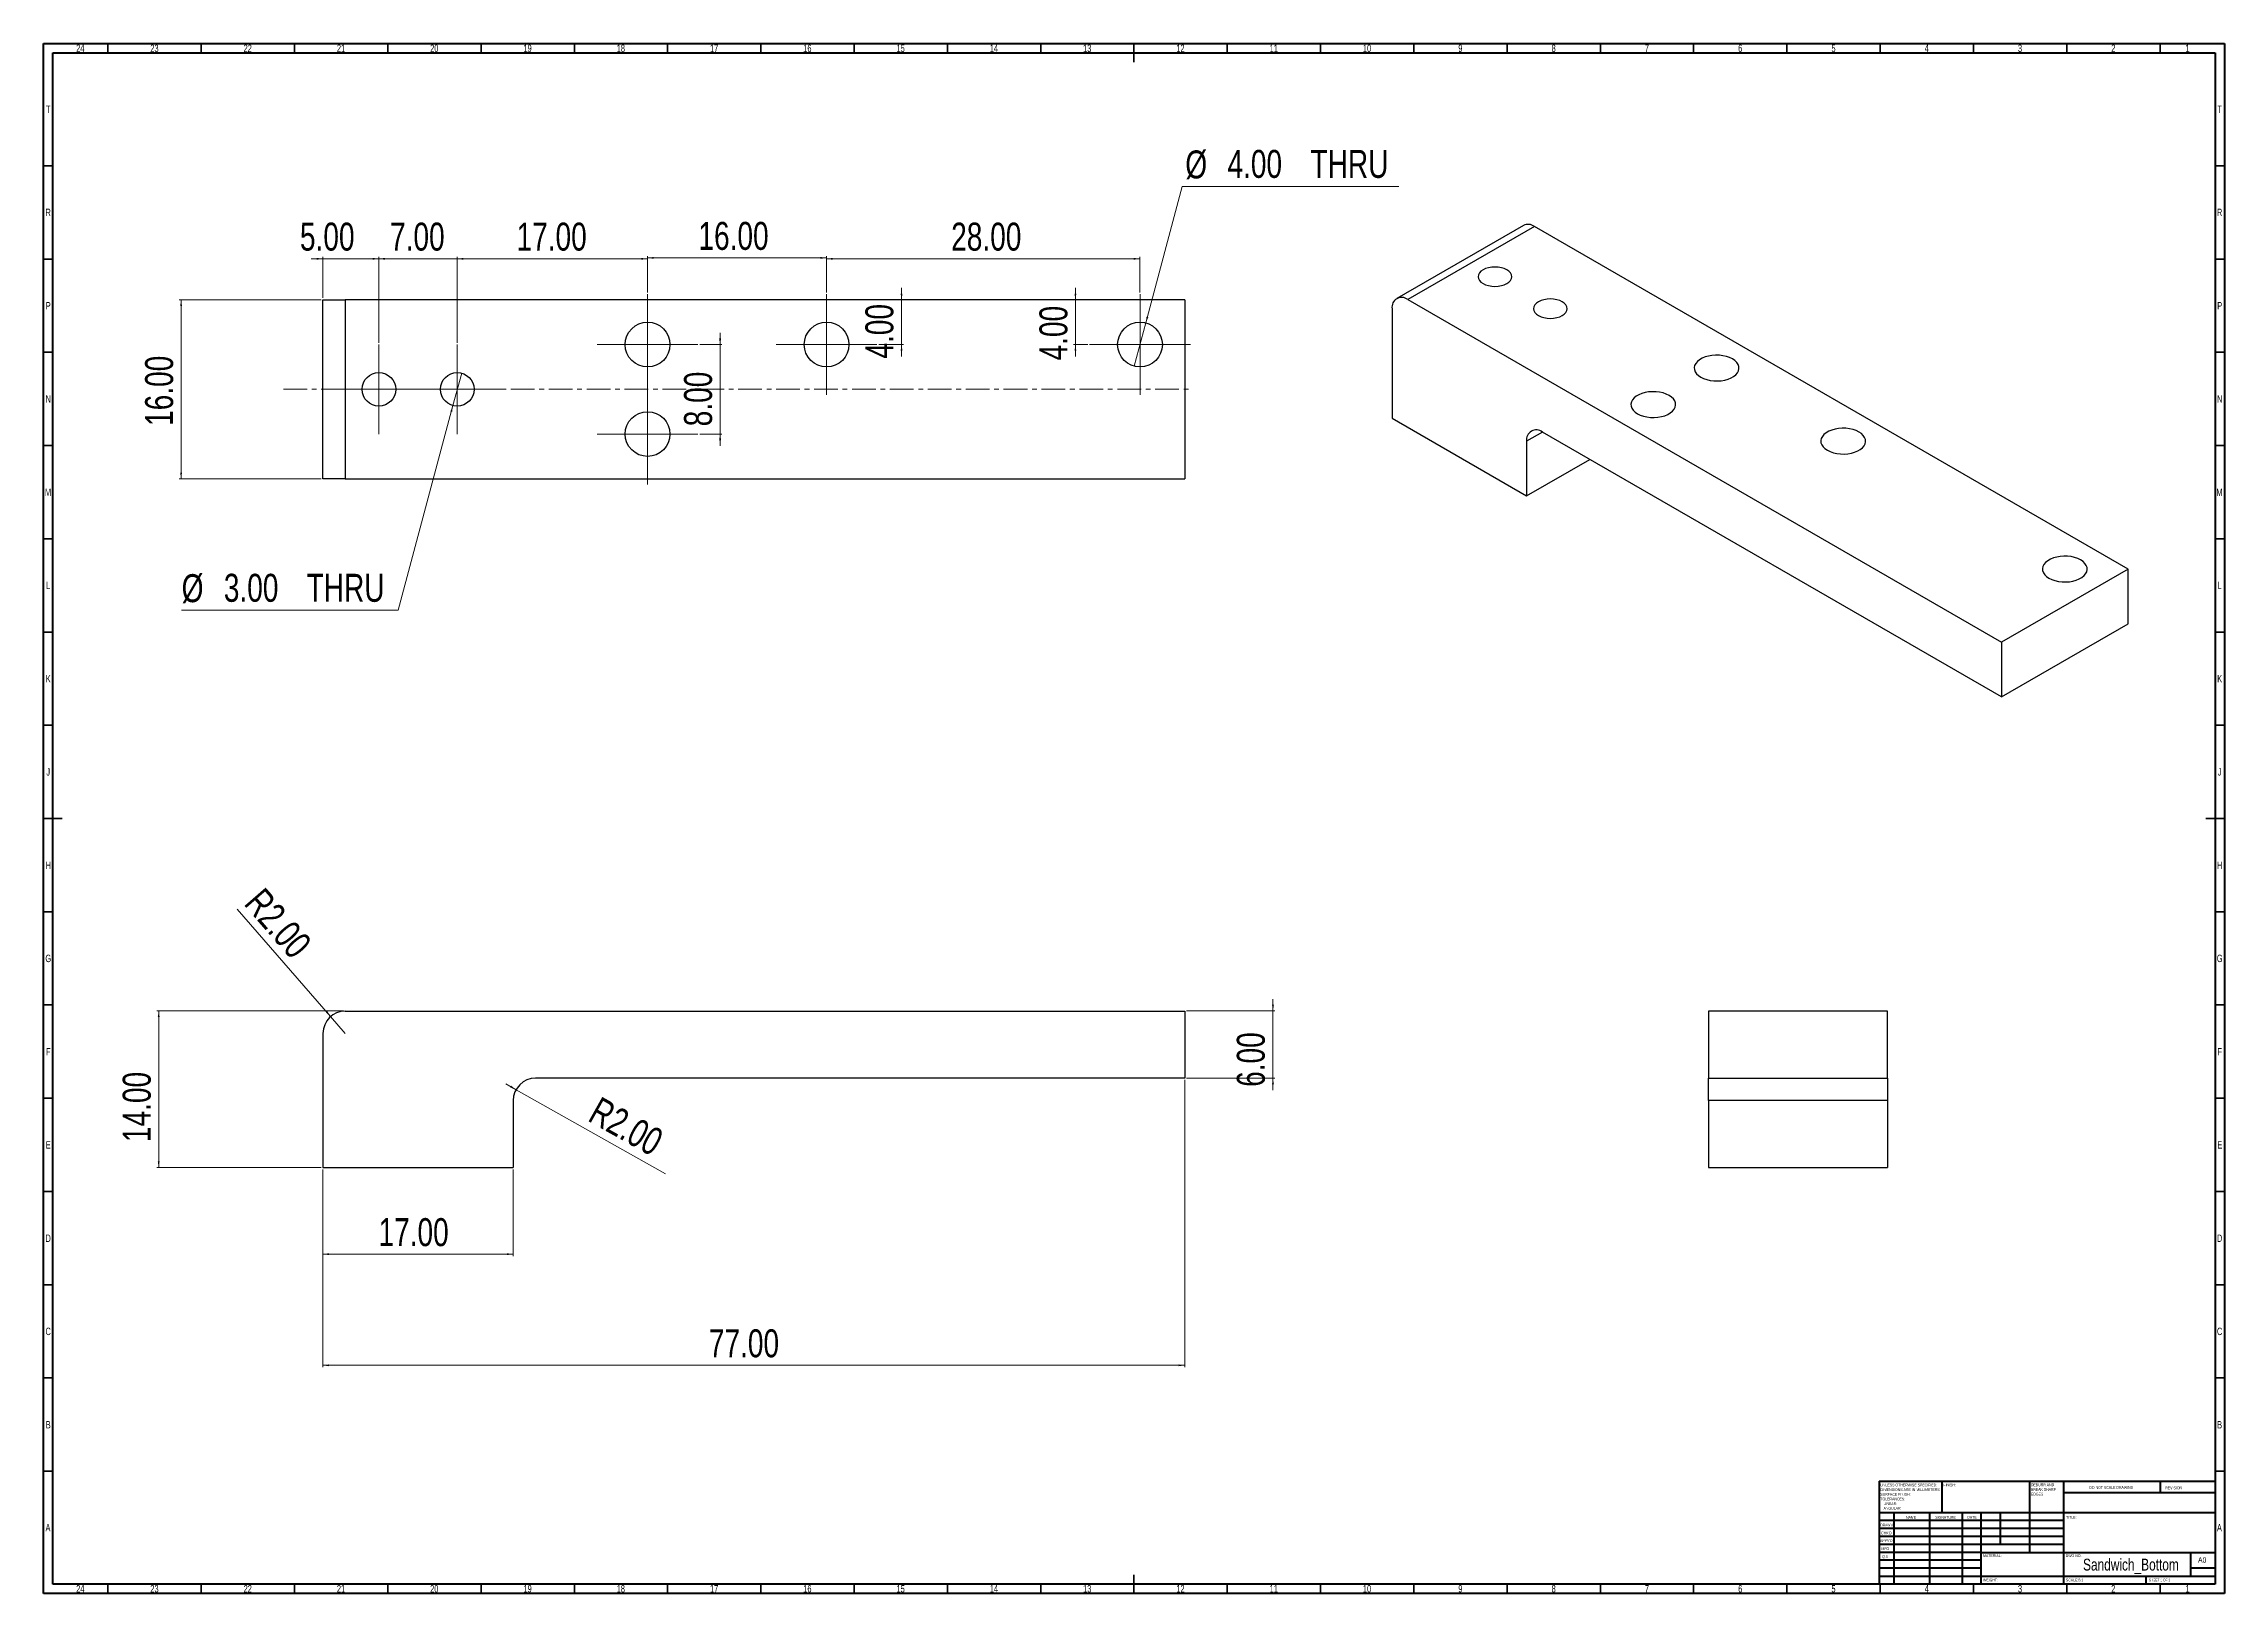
# Model space of a CAD drawing. Header units: millimetres. Extents: x 15 to 1184, y 5 to 836.
import ezdxf

# ---------------------------------------------------------------- set-up
doc = ezdxf.new("R2010")
doc.units = ezdxf.units.MM
doc.linetypes.add('CENTERX2', pattern=[20.32, 12.7, -2.54, 2.54, -2.54])
doc.styles.add('SLDTEXTSTYLE0', font='TXT', dxfattribs={"width": 0.75})
doc.styles.add('SLDTEXTSTYLE1', font='TXT', dxfattribs={"width": 0.686449})
doc.styles.add('SLDTEXTSTYLE2', font='TXT', dxfattribs={"width": 0.6875})
doc.dimstyles.new('SLDDIMSTYLE0', dxfattribs={"dimtxt": 15, "dimasz": 3.302, "dimexe": 0, "dimexo": 0.0625, "dimgap": 3.75, "dimtad": 1, "dimlfac": 0.166667, "dimrnd": 1e-09, "dimzin": 4, "dimdsep": 46, "dimtxsty": 'SLDTEXTSTYLE0', "dimsah": 1, "dimcen": 0.09, "dimadec": 0, "dimazin": 1, "dimtfac": 1, "dimtofl": 0, "dimtmove": 0, "dimatfit": 3, "dimfxl": 0, "dimfrac": 2, "dimtolj": 1, "dimtzin": 12, "dimarcsym": 0})
doc.dimstyles.new('SLDDIMSTYLE1', dxfattribs={"dimtxt": 15, "dimasz": 3.302, "dimexe": 0, "dimexo": 0.0625, "dimgap": 3.75, "dimtad": 1, "dimlfac": 0.166667, "dimrnd": 1e-09, "dimzin": 4, "dimdsep": 46, "dimtxsty": 'SLDTEXTSTYLE0', "dimsah": 1, "dimcen": 0, "dimadec": 0, "dimazin": 1, "dimtfac": 1, "dimtofl": 0, "dimtmove": 0, "dimatfit": 3, "dimfxl": 0, "dimfrac": 2, "dimtolj": 1, "dimtzin": 12, "dimarcsym": 0})
doc.dimstyles.new('SLDDIMSTYLE2', dxfattribs={"dimtxt": 15, "dimasz": 3.302, "dimexe": 0, "dimexo": 0.0625, "dimgap": 3.75, "dimtad": 1, "dimlfac": 0.166667, "dimrnd": 1e-09, "dimzin": 4, "dimdsep": 46, "dimtxsty": 'SLDTEXTSTYLE0', "dimsah": 1, "dimcen": 0, "dimadec": 0, "dimazin": 1, "dimtfac": 1, "dimtofl": 0, "dimtmove": 1, "dimatfit": 3, "dimfxl": 0, "dimfrac": 2, "dimtolj": 1, "dimtzin": 12, "dimarcsym": 0})
doc.dimstyles.new('SLDDIMSTYLE3', dxfattribs={"dimtxt": 15, "dimasz": 3.302, "dimexe": 0, "dimexo": 0.0625, "dimgap": 3.75, "dimtad": 1, "dimlfac": 0.166667, "dimrnd": 1e-09, "dimzin": 4, "dimdsep": 46, "dimtxsty": 'SLDTEXTSTYLE0', "dimsah": 1, "dimcen": 0.09, "dimadec": 0, "dimazin": 1, "dimtfac": 1, "dimtmove": 0, "dimatfit": 0, "dimfxl": 0, "dimfrac": 2, "dimtolj": 1, "dimtzin": 12, "dimarcsym": 0})
doc.dimstyles.new('SLDDIMSTYLE4', dxfattribs={"dimtxt": 15, "dimasz": 3.302, "dimexe": 0, "dimexo": 0.0625, "dimgap": 3.75, "dimtad": 0, "dimtih": 1, "dimtoh": 1, "dimlfac": 0.166667, "dimrnd": 1e-09, "dimzin": 4, "dimdsep": 46, "dimtxsty": 'SLDTEXTSTYLE0', "dimblk1": 'NONE', "dimsah": 1, "dimcen": 0, "dimadec": 0, "dimazin": 1, "dimtfac": 1, "dimtmove": 0, "dimatfit": 3, "dimldrblk": 'NONE', "dimfxl": 0, "dimfrac": 2, "dimtolj": 1, "dimtzin": 12, "dimarcsym": 0})

# ---------------------------------------------------------------- blocks, each defined once
blk = doc.blocks.new('SW_NOTE_0')
at = {"color": 0, "linetype": 'Continuous', "lineweight": 0, "char_height": 1.5, "attachment_point": 1, "style": 'SLDTEXTSTYLE0'}
for s, insert in [('UNLESS OTHERWISE SPECIFIED:', (0, 1.9)), ('TOLERANCES:', (0, -5.6)), ('DIMENSIONS ARE IN MILLIMETERS', (0, -0.6)), ('SURFACE FINISH:', (0, -3.1)), ('ANGULAR:', (1.7, -10.6)), ('LINEAR:', (1.7, -8.1))]:
    blk.add_mtext(s, dxfattribs=dict(at, insert=insert))
blk = doc.blocks.new('SW_NOTE_0_1')
at = {"color": 0, "linetype": 'Continuous', "lineweight": 0, "char_height": 1.5, "attachment_point": 1, "style": 'SLDTEXTSTYLE0'}
for s, insert in [('DEBURR AND', (0, 1.9)), ('BREAK SHARP', (0, -0.6)), ('EDGES', (0, -3.1))]:
    blk.add_mtext(s, dxfattribs=dict(at, insert=insert))
blk = doc.blocks.new('_D')
at = {"color": 7, "linetype": 'Continuous', "lineweight": 0}
for p, q in [((626.7, 280.3), (626.7, 126.3)), ((164.7, 232.3), (164.7, 126.3)), ((164.7, 127.3), (626.7, 127.3))]:
    blk.add_line(p, q, dxfattribs=at)
at = {"color": 7, "linetype": 'Continuous', "lineweight": 18}
for points in [[(164.7, 127.3), (168, 126.8), (168, 127.8)], [(626.7, 127.3), (623.4, 127.8), (623.4, 126.8)]]:
    blk.add_solid(points, dxfattribs=at)
at = {"color": 7, "linetype": 'Continuous', "lineweight": 18, "insert": (371.6, 146.6), "char_height": 15, "attachment_point": 1, "style": 'SLDTEXTSTYLE0'}
blk.add_mtext('77.00', dxfattribs=at)
blk = doc.blocks.new('_D_1')
at = {"color": 7, "linetype": 'Continuous', "lineweight": 0}
for p, q in [((164.7, 232.3), (164.7, 185.9)), ((266.7, 232.3), (266.7, 185.9)), ((164.7, 186.9), (266.7, 186.9))]:
    blk.add_line(p, q, dxfattribs=at)
at = {"color": 7, "linetype": 'Continuous', "lineweight": 18}
for points in [[(164.7, 186.9), (168, 186.4), (168, 187.4)], [(266.7, 186.9), (263.4, 187.4), (263.4, 186.4)]]:
    blk.add_solid(points, dxfattribs=at)
at = {"color": 7, "linetype": 'Continuous', "lineweight": 18, "insert": (194.5, 206.2), "char_height": 15, "attachment_point": 1, "style": 'SLDTEXTSTYLE0'}
blk.add_mtext('17.00', dxfattribs=at)
blk = doc.blocks.new('_D_2')
at = {"color": 7, "linetype": 'Continuous', "lineweight": 0}
for q in [(118.8, 371.9), (176.7, 305.3)]:
    blk.add_line((168.8, 314.3), q, dxfattribs=at)
at = {"color": 7, "linetype": 'Continuous', "lineweight": 18}
blk.add_solid([(168.8, 314.3), (167.1, 317.2), (166.3, 316.5)], dxfattribs=at)
at = {"color": 7, "linetype": 'Continuous', "lineweight": 18, "insert": (133.2, 384.4), "char_height": 15, "attachment_point": 1, "rotation": 311.0267, "style": 'SLDTEXTSTYLE0'}
blk.add_mtext('R2.00', dxfattribs=at)
blk = doc.blocks.new('_D_3')
at = {"color": 7, "linetype": 'Continuous', "lineweight": 0}
for q in [(262.7, 278.3), (348.4, 230)]:
    blk.add_line((268.3, 275.1), q, dxfattribs=at)
at = {"color": 7, "linetype": 'Continuous', "lineweight": 18}
blk.add_solid([(268.3, 275.1), (265.6, 277.2), (265.1, 276.3)], dxfattribs=at)
at = {"color": 7, "linetype": 'Continuous', "lineweight": 18, "insert": (313.4, 271.8), "char_height": 15, "attachment_point": 1, "rotation": 330.7786, "style": 'SLDTEXTSTYLE0'}
blk.add_mtext('R2.00', dxfattribs=at)
blk = doc.blocks.new('_D_4')
at = {"color": 7, "linetype": 'Continuous', "lineweight": 0}
for p, q in [((627.7, 317.3), (675, 317.3)), ((674, 317.3), (674, 323.6)), ((674, 317.3), (674, 281.3)), ((627.7, 281.3), (675, 281.3)), ((674, 281.3), (674, 274.9))]:
    blk.add_line(p, q, dxfattribs=at)
at = {"color": 7, "linetype": 'Continuous', "lineweight": 18}
for points in [[(674, 317.3), (674.5, 320.6), (673.5, 320.6)], [(674, 281.3), (673.5, 278), (674.5, 278)]]:
    blk.add_solid(points, dxfattribs=at)
at = {"color": 7, "linetype": 'Continuous', "lineweight": 18, "insert": (654.6, 276.6), "char_height": 15, "attachment_point": 1, "rotation": 90, "style": 'SLDTEXTSTYLE0'}
blk.add_mtext('6.00', dxfattribs=at)
blk = doc.blocks.new('_D_5')
at = {"color": 7, "linetype": 'Continuous', "lineweight": 0}
for p, q in [((175.7, 317.3), (75.7, 317.3)), ((76.7, 317.3), (76.7, 233.3)), ((163.7, 233.3), (75.7, 233.3))]:
    blk.add_line(p, q, dxfattribs=at)
at = {"color": 7, "linetype": 'Continuous', "lineweight": 18}
for points in [[(76.7, 317.3), (76.2, 314), (77.2, 314)], [(76.7, 233.3), (77.2, 236.6), (76.2, 236.6)]]:
    blk.add_solid(points, dxfattribs=at)
at = {"color": 7, "linetype": 'Continuous', "lineweight": 18, "insert": (57.4, 247), "char_height": 15, "attachment_point": 1, "rotation": 90, "style": 'SLDTEXTSTYLE0'}
blk.add_mtext('14.00', dxfattribs=at)
blk = doc.blocks.new('_D_6')
at = {"color": 7, "linetype": 'Continuous', "lineweight": 0}
for p, q in [((163.7, 698.6), (87.7, 698.6)), ((88.7, 698.6), (88.7, 602.6)), ((163.7, 602.6), (87.7, 602.6))]:
    blk.add_line(p, q, dxfattribs=at)
at = {"color": 7, "linetype": 'Continuous', "lineweight": 18}
for points in [[(88.7, 698.6), (88.2, 695.3), (89.2, 695.3)], [(88.7, 602.6), (89.2, 605.9), (88.2, 605.9)]]:
    blk.add_solid(points, dxfattribs=at)
at = {"color": 7, "linetype": 'Continuous', "lineweight": 18, "insert": (69.4, 631), "char_height": 15, "attachment_point": 1, "rotation": 90, "style": 'SLDTEXTSTYLE0'}
blk.add_mtext('16.00', dxfattribs=at)
blk = doc.blocks.new('_D_7')
at = {"color": 7, "linetype": 'Continuous', "lineweight": 0}
for p, q in [((605.8, 686.2), (625.4, 759.4)), ((625.4, 759.4), (741.4, 759.4)), ((599.6, 663), (605.8, 686.2))]:
    blk.add_line(p, q, dxfattribs=at)
at = {"color": 7, "linetype": 'Continuous', "lineweight": 18}
blk.add_solid([(605.8, 686.2), (607.2, 689.3), (606.2, 689.5)], dxfattribs=at)
at = {"color": 7, "linetype": 'Continuous', "lineweight": 18, "char_height": 15, "attachment_point": 1, "style": 'SLDTEXTSTYLE0'}
for s, insert in [('%%c', (627, 778.7)), ('4.00', (649.6, 779)), ('THRU', (694.1, 779))]:
    blk.add_mtext(s, dxfattribs=dict(at, insert=insert))
blk = doc.blocks.new('_None')
blk = doc.blocks.new('_D_8')
at = {"color": 7, "linetype": 'Continuous', "lineweight": 0}
for p, q in [((239.1, 659.3), (234.4, 641.9)), ((234.4, 641.9), (205, 532.2)), ((205, 532.2), (89, 532.2))]:
    blk.add_line(p, q, dxfattribs=at)
at = {"color": 7, "linetype": 'Continuous', "lineweight": 18}
blk.add_solid([(234.4, 641.9), (233.1, 638.9), (234, 638.6)], dxfattribs=at)
at = {"color": 7, "linetype": 'Continuous', "lineweight": 18, "char_height": 15, "attachment_point": 1, "style": 'SLDTEXTSTYLE0'}
for s, insert in [('%%c', (89, 551.5)), ('3.00', (111.6, 551.7)), ('THRU', (156, 551.7))]:
    blk.add_mtext(s, dxfattribs=dict(at, insert=insert))
blk = doc.blocks.new('_D_9')
at = {"color": 7, "linetype": 'Continuous', "lineweight": 0}
for p, q in [((194.7, 720.6), (188.4, 720.6)), ((194.7, 675.6), (194.7, 721.6)), ((194.7, 720.6), (236.7, 720.6)), ((236.7, 675.6), (236.7, 721.6)), ((236.7, 720.6), (243.1, 720.6))]:
    blk.add_line(p, q, dxfattribs=at)
at = {"color": 7, "linetype": 'Continuous', "lineweight": 18}
for points in [[(194.7, 720.6), (191.4, 721.1), (191.4, 720.1)], [(236.7, 720.6), (240, 720.1), (240, 721.1)]]:
    blk.add_solid(points, dxfattribs=at)
at = {"color": 7, "linetype": 'Continuous', "lineweight": 18, "insert": (200.7, 740), "char_height": 15, "attachment_point": 1, "style": 'SLDTEXTSTYLE0'}
blk.add_mtext('7.00', dxfattribs=at)
blk = doc.blocks.new('_D_10')
at = {"color": 7, "linetype": 'Continuous', "lineweight": 0}
for p, q in [((164.7, 720.6), (158.4, 720.6)), ((164.7, 699.6), (164.7, 721.6)), ((194.7, 720.6), (164.7, 720.6)), ((194.7, 675.6), (194.7, 721.6)), ((194.7, 720.6), (201.1, 720.6))]:
    blk.add_line(p, q, dxfattribs=at)
at = {"color": 7, "linetype": 'Continuous', "lineweight": 18}
for points in [[(164.7, 720.6), (161.4, 721.1), (161.4, 720.1)], [(194.7, 720.6), (198, 720.1), (198, 721.1)]]:
    blk.add_solid(points, dxfattribs=at)
at = {"color": 7, "linetype": 'Continuous', "lineweight": 18, "insert": (152.4, 740), "char_height": 15, "attachment_point": 1, "style": 'SLDTEXTSTYLE0'}
blk.add_mtext('5.00', dxfattribs=at)
blk = doc.blocks.new('_D_11')
at = {"color": 7, "linetype": 'Continuous', "lineweight": 0}
for p, q in [((236.7, 675.6), (236.7, 721.6)), ((236.7, 720.6), (338.7, 720.6)), ((338.7, 702.6), (338.7, 721.6))]:
    blk.add_line(p, q, dxfattribs=at)
at = {"color": 7, "linetype": 'Continuous', "lineweight": 18}
for points in [[(236.7, 720.6), (240, 720.1), (240, 721.1)], [(338.7, 720.6), (335.4, 721.1), (335.4, 720.1)]]:
    blk.add_solid(points, dxfattribs=at)
at = {"color": 7, "linetype": 'Continuous', "lineweight": 18, "insert": (268.5, 740), "char_height": 15, "attachment_point": 1, "style": 'SLDTEXTSTYLE0'}
blk.add_mtext('17.00', dxfattribs=at)
blk = doc.blocks.new('_D_12')
at = {"color": 7, "linetype": 'Continuous', "lineweight": 0}
for p, q in [((377.6, 674.6), (377.6, 681)), ((366.7, 674.6), (378.6, 674.6)), ((377.6, 674.6), (377.6, 626.6)), ((366.7, 626.6), (378.6, 626.6)), ((377.6, 626.6), (377.6, 620.3))]:
    blk.add_line(p, q, dxfattribs=at)
at = {"color": 7, "linetype": 'Continuous', "lineweight": 18}
for points in [[(377.6, 674.6), (378.2, 677.9), (377.1, 677.9)], [(377.6, 626.6), (377.1, 623.3), (378.2, 623.3)]]:
    blk.add_solid(points, dxfattribs=at)
at = {"color": 7, "linetype": 'Continuous', "lineweight": 18, "insert": (358.3, 630.8), "char_height": 15, "attachment_point": 1, "rotation": 90, "style": 'SLDTEXTSTYLE0'}
blk.add_mtext('8.00', dxfattribs=at)
blk = doc.blocks.new('_D_13')
at = {"color": 7, "linetype": 'Continuous', "lineweight": 0}
for p, q in [((338.7, 702.6), (338.7, 722.1)), ((338.7, 721.1), (434.7, 721.1)), ((434.7, 702.6), (434.7, 722.1))]:
    blk.add_line(p, q, dxfattribs=at)
at = {"color": 7, "linetype": 'Continuous', "lineweight": 18}
for points in [[(338.7, 721.1), (342, 720.6), (342, 721.6)], [(434.7, 721.1), (431.4, 721.6), (431.4, 720.6)]]:
    blk.add_solid(points, dxfattribs=at)
at = {"color": 7, "linetype": 'Continuous', "lineweight": 18, "insert": (366, 740.4), "char_height": 15, "attachment_point": 1, "style": 'SLDTEXTSTYLE0'}
blk.add_mtext('16.00', dxfattribs=at)
blk = doc.blocks.new('_D_14')
at = {"color": 7, "linetype": 'Continuous', "lineweight": 0}
for p, q in [((434.7, 702.6), (434.7, 721.6)), ((434.7, 720.6), (602.7, 720.6)), ((602.7, 702.6), (602.7, 721.6))]:
    blk.add_line(p, q, dxfattribs=at)
at = {"color": 7, "linetype": 'Continuous', "lineweight": 18}
for points in [[(434.7, 720.6), (438, 720.1), (438, 721.1)], [(602.7, 720.6), (599.4, 721.1), (599.4, 720.1)]]:
    blk.add_solid(points, dxfattribs=at)
at = {"color": 7, "linetype": 'Continuous', "lineweight": 18, "insert": (501.5, 740), "char_height": 15, "attachment_point": 1, "style": 'SLDTEXTSTYLE0'}
blk.add_mtext('28.00', dxfattribs=at)
blk = doc.blocks.new('_D_15')
at = {"color": 7, "linetype": 'Continuous', "lineweight": 0}
for p, q in [((474.9, 698.6), (474.9, 705)), ((474.9, 674.6), (474.9, 698.6)), ((462.7, 674.6), (475.9, 674.6)), ((474.9, 674.6), (474.9, 668.3))]:
    blk.add_line(p, q, dxfattribs=at)
at = {"color": 7, "linetype": 'Continuous', "lineweight": 18}
for points in [[(474.9, 698.6), (475.4, 701.9), (474.4, 701.9)], [(474.9, 674.6), (474.4, 671.3), (475.4, 671.3)]]:
    blk.add_solid(points, dxfattribs=at)
at = {"color": 7, "linetype": 'Continuous', "lineweight": 18, "insert": (455.5, 667.1), "char_height": 15, "attachment_point": 1, "rotation": 90, "style": 'SLDTEXTSTYLE0'}
blk.add_mtext('4.00', dxfattribs=at)
blk = doc.blocks.new('_D_16')
at = {"color": 7, "linetype": 'Continuous', "lineweight": 0}
for p, q in [((568.1, 698.6), (568.1, 705)), ((568.1, 674.6), (568.1, 698.6)), ((574.7, 674.6), (567.1, 674.6)), ((568.1, 674.6), (568.1, 668.3))]:
    blk.add_line(p, q, dxfattribs=at)
at = {"color": 7, "linetype": 'Continuous', "lineweight": 18}
for points in [[(568.1, 698.6), (568.6, 701.9), (567.6, 701.9)], [(568.1, 674.6), (567.6, 671.3), (568.6, 671.3)]]:
    blk.add_solid(points, dxfattribs=at)
at = {"color": 7, "linetype": 'Continuous', "lineweight": 18, "insert": (548.8, 666.1), "char_height": 15, "attachment_point": 1, "rotation": 90, "style": 'SLDTEXTSTYLE0'}
blk.add_mtext('4.00', dxfattribs=at)
blk = doc.blocks.new('SW_CENTERMARKSYMBOL_0')
at = {"color": 0, "linetype": 'Continuous', "lineweight": 18}
for p, q in [((0, 15), (0, 24)), ((0, 0), (0, 15)), ((-15, 0), (-24, 0)), ((0, 0), (-15, 0)), ((0, 0), (0, -15)), ((0, 0), (15, 0)), ((15, 0), (24, 0)), ((0, -15), (0, -24))]:
    blk.add_line(p, q, dxfattribs=at)
blk = doc.blocks.new('SW_CENTERMARKSYMBOL_1')
at = {"color": 0, "linetype": 'Continuous', "lineweight": 18}
for p, q in [((0, 15), (0, 24)), ((0, 0), (0, 15)), ((-15, 0), (-24, 0)), ((0, 0), (-15, 0)), ((0, 0), (0, -15)), ((0, 0), (15, 0)), ((15, 0), (24, 0)), ((0, -15), (0, -24))]:
    blk.add_line(p, q, dxfattribs=at)
blk = doc.blocks.new('SW_CENTERMARKSYMBOL_2')
at = {"color": 0, "linetype": 'Continuous', "lineweight": 18}
for p, q in [((0, 15), (0, 27)), ((0, 0), (0, 15)), ((-15, 0), (-27, 0)), ((0, 0), (-15, 0)), ((0, 0), (0, -15)), ((0, 0), (15, 0)), ((15, 0), (27, 0)), ((0, -15), (0, -27))]:
    blk.add_line(p, q, dxfattribs=at)
blk = doc.blocks.new('SW_CENTERMARKSYMBOL_3')
at = {"color": 0, "linetype": 'Continuous', "lineweight": 18}
for p, q in [((0, 15), (0, 27)), ((0, 0), (0, 15)), ((-15, 0), (-27, 0)), ((0, 0), (-15, 0)), ((0, 0), (0, -15)), ((0, 0), (15, 0)), ((15, 0), (27, 0)), ((0, -15), (0, -27))]:
    blk.add_line(p, q, dxfattribs=at)
blk = doc.blocks.new('SW_CENTERMARKSYMBOL_4')
at = {"color": 0, "linetype": 'Continuous', "lineweight": 18}
for p, q in [((0, 15), (0, 27)), ((0, 0), (0, 15)), ((-15, 0), (-27, 0)), ((0, 0), (-15, 0)), ((0, 0), (0, -15)), ((0, 0), (15, 0)), ((15, 0), (27, 0)), ((0, -15), (0, -27))]:
    blk.add_line(p, q, dxfattribs=at)
blk = doc.blocks.new('SW_CENTERMARKSYMBOL_5')
at = {"color": 0, "linetype": 'Continuous', "lineweight": 18}
for p, q in [((0, 15), (0, 27)), ((0, 0), (0, 15)), ((-15, 0), (-27, 0)), ((0, 0), (-15, 0)), ((0, 0), (0, -15)), ((0, 0), (15, 0)), ((15, 0), (27, 0)), ((0, -15), (0, -27))]:
    blk.add_line(p, q, dxfattribs=at)

msp = doc.modelspace()

# ---------------------------------------------------------------- linework, layer by layer
at = {"color": 7, "linetype": 'Continuous', "lineweight": 70}
for p, q in [((15, 5), (15, 836)), ((15, 836), (1184, 836)), ((20, 10), (20, 831)), ((20, 831), (1179, 831)), ((1179, 831), (1179, 10)), ((1184, 836), (1184, 5)), ((1184, 5), (15, 5)), ((1179, 10), (20, 10))]:
    msp.add_line(p, q, dxfattribs=at)
at = {"color": 7, "linetype": 'Continuous', "lineweight": 35}
for p, q in [((49.5, 831), (49.5, 836)), ((99.5, 831), (99.5, 836)), ((149.5, 831), (149.5, 836)), ((199.5, 831), (199.5, 836)), ((249.5, 831), (249.5, 836)), ((299.5, 831), (299.5, 836)), ((349.5, 831), (349.5, 836)), ((399.5, 831), (399.5, 836)), ((449.5, 831), (449.5, 836)), ((499.5, 831), (499.5, 836)), ((549.5, 831), (549.5, 836)), ((599.5, 836), (599.5, 826)), ((599.5, 831), (599.5, 836)), ((649.5, 831), (649.5, 836)), ((699.5, 831), (699.5, 836)), ((749.5, 831), (749.5, 836)), ((799.5, 831), (799.5, 836)), ((849.5, 831), (849.5, 836)), ((899.5, 831), (899.5, 836)), ((949.5, 831), (949.5, 836)), ((999.5, 831), (999.5, 836)), ((1049.5, 831), (1049.5, 836)), ((1099.5, 831), (1099.5, 836)), ((1149.5, 831), (1149.5, 836)), ((20, 770.5), (15, 770.5)), ((1179, 770.5), (1184, 770.5)), ((20, 720.5), (15, 720.5)), ((1179, 720.5), (1184, 720.5)), ((20, 670.5), (15, 670.5)), ((1179, 670.5), (1184, 670.5)), ((20, 620.5), (15, 620.5)), ((1179, 620.5), (1184, 620.5)), ((20, 570.5), (15, 570.5)), ((1179, 570.5), (1184, 570.5)), ((20, 520.5), (15, 520.5)), ((1179, 520.5), (1184, 520.5)), ((20, 470.5), (15, 470.5)), ((1179, 470.5), (1184, 470.5)), ((15, 420.5), (25, 420.5)), ((20, 420.5), (15, 420.5)), ((1184, 420.5), (1174, 420.5)), ((1179, 420.5), (1184, 420.5)), ((20, 370.5), (15, 370.5)), ((1179, 370.5), (1184, 370.5)), ((20, 320.5), (15, 320.5)), ((1179, 320.5), (1184, 320.5)), ((20, 270.5), (15, 270.5)), ((1179, 270.5), (1184, 270.5)), ((20, 220.5), (15, 220.5)), ((1179, 220.5), (1184, 220.5)), ((20, 170.5), (15, 170.5)), ((1179, 170.5), (1184, 170.5)), ((20, 120.5), (15, 120.5)), ((1179, 120.5), (1184, 120.5)), ((20, 70.5), (15, 70.5)), ((1179, 70.5), (1184, 70.5)), ((599.5, 5), (599.5, 15)), ((49.5, 10), (49.5, 5)), ((99.5, 10), (99.5, 5)), ((149.5, 10), (149.5, 5)), ((199.5, 10), (199.5, 5)), ((249.5, 10), (249.5, 5)), ((299.5, 10), (299.5, 5)), ((349.5, 10), (349.5, 5)), ((399.5, 10), (399.5, 5)), ((449.5, 10), (449.5, 5)), ((499.5, 10), (499.5, 5)), ((549.5, 10), (549.5, 5)), ((599.5, 10), (599.5, 5)), ((649.5, 10), (649.5, 5)), ((699.5, 10), (699.5, 5)), ((749.5, 10), (749.5, 5)), ((799.5, 10), (799.5, 5)), ((849.5, 10), (849.5, 5)), ((899.5, 10), (899.5, 5)), ((949.5, 10), (949.5, 5)), ((999.5, 10), (999.5, 5)), ((1049.5, 10), (1049.5, 5)), ((1099.5, 10), (1099.5, 5)), ((1149.5, 10), (1149.5, 5))]:
    msp.add_line(p, q, dxfattribs=at)
at = {"color": 7, "linetype": 'Continuous', "lineweight": 25}
for p, q in [((808.204, 738.549), (740.322, 699.361)), ((814.204, 737.954), (746.322, 698.767)), ((1132.402, 554.263), (814.204, 737.954)), ((164.725, 602.635), (164.725, 698.635)), ((164.725, 698.635), (176.725, 698.635)), ((176.725, 698.635), (176.725, 602.635)), ((626.725, 698.635), (176.725, 698.635)), ((626.725, 698.635), (626.725, 602.635)), ((737.836, 693.867), (737.836, 635.076)), ((746.322, 698.767), (1064.52, 515.075)), ((737.836, 635.076), (809.961, 593.439)), ((809.961, 622.835), (809.961, 593.439)), ((1064.52, 485.68), (818.447, 627.735)), ((809.961, 593.439), (843.908, 613.036)), ((176.725, 602.635), (164.725, 602.635)), ((176.725, 602.635), (626.725, 602.635)), ((1132.402, 554.263), (1064.52, 515.075)), ((1132.402, 524.867), (1132.402, 554.263)), ((1064.52, 485.68), (1132.402, 524.867)), ((1064.52, 515.075), (1064.52, 485.68)), ((176.725, 317.279), (626.725, 317.279)), ((626.725, 317.279), (626.725, 281.279)), ((907.383, 317.279), (907.383, 281.279)), ((1003.383, 317.279), (907.383, 317.279)), ((1003.383, 281.279), (1003.383, 317.279)), ((164.725, 305.279), (164.725, 233.279)), ((626.725, 281.279), (278.725, 281.279)), ((907.383, 281.279), (1003.383, 281.279)), ((907.383, 269.279), (907.383, 281.279)), ((1003.383, 281.279), (1003.383, 269.279)), ((266.725, 269.279), (266.725, 233.279)), ((1003.383, 269.279), (907.383, 269.279)), ((907.383, 269.279), (907.383, 233.279)), ((1003.383, 269.279), (1003.383, 233.279)), ((164.725, 233.279), (266.725, 233.279)), ((907.383, 233.279), (1003.383, 233.279))]:
    msp.add_line(p, q, dxfattribs=at)
at = {"color": 7, "linetype": 'CENTERX2', "lineweight": 18}
msp.add_line((143.549, 650.635), (628.725, 650.635), dxfattribs=at)
at = {"color": 8, "linetype": 'Continuous', "lineweight": 25}
msp.add_line((818.448, 627.734), (809.961, 622.835), dxfattribs=at)
at = {"color": 7, "linetype": 'Continuous', "lineweight": 50}
for p, q in [((999, 65.25), (1179, 65.25)), ((999, 65.25), (999, 10)), ((1032.8, 48.25), (1032.8, 65.25)), ((1079.6, 65.25), (1079.6, 27)), ((1097.8, 65.25), (1097.8, 10)), ((1179, 58.875), (1097.8, 58.875)), ((1149.8, 58.875), (1149.8, 65.25)), ((1179, 48.25), (999, 48.25)), ((1006.8, 48.25), (1006.8, 10)), ((1025.991, 48.25), (1025.991, 10)), ((1043.399, 48.25), (1043.399, 10)), ((1053.6, 10), (1053.6, 48.25)), ((1064, 31.25), (1064, 48.25)), ((1097.8, 44), (999, 44)), ((1097.8, 39.75), (999, 39.75)), ((1097.8, 35.5), (999, 35.5)), ((1097.8, 31.25), (999, 31.25)), ((1053.6, 27), (999, 27)), ((1053.6, 27), (1179, 27)), ((1166, 14.25), (1166, 27)), ((1053.6, 22.75), (999, 22.75)), ((1053.6, 18.5), (999, 18.5)), ((999, 14.25), (1179, 14.25)), ((1142, 10), (1142, 14.25)), ((1179, 18.5), (1166, 18.5))]:
    msp.add_line(p, q, dxfattribs=at)
at = {"color": 7, "linetype": 'Continuous', "lineweight": 25, "flags": 128}
for points in [[(786.627, 707.339), (787.991, 706.693), (789.547, 706.213), (791.235, 705.917), (792.991, 705.817), (794.747, 705.917), (796.435, 706.213), (797.991, 706.693), (799.355, 707.339), (800.474, 708.127), (801.306, 709.025), (801.818, 709.999), (801.991, 711.013), (801.818, 712.027), (801.306, 713.001), (800.474, 713.9), (799.355, 714.687), (797.991, 715.333), (796.435, 715.813), (794.747, 716.109), (792.991, 716.209), (791.235, 716.109), (789.547, 715.813), (787.991, 715.333), (786.627, 714.687), (785.508, 713.9), (784.676, 713.001), (784.164, 712.027), (783.991, 711.013), (784.164, 709.999), (784.676, 709.025), (785.508, 708.127), (786.627, 707.339)], [(816.325, 690.195), (817.689, 689.548), (819.245, 689.068), (820.933, 688.773), (822.689, 688.673), (824.445, 688.773), (826.133, 689.068), (827.689, 689.548), (829.053, 690.195), (830.172, 690.982), (831.004, 691.88), (831.516, 692.855), (831.689, 693.868), (831.516, 694.882), (831.004, 695.857), (830.172, 696.755), (829.053, 697.542), (827.689, 698.188), (826.133, 698.669), (824.445, 698.964), (822.689, 699.064), (820.933, 698.964), (819.245, 698.669), (817.689, 698.188), (816.325, 697.542), (815.206, 696.755), (814.374, 695.857), (813.862, 694.882), (813.689, 693.868), (813.862, 692.855), (814.374, 691.88), (815.206, 690.982), (816.325, 690.195)], [(903.299, 657.13), (904.812, 656.391), (906.514, 655.805), (908.361, 655.389), (910.3, 655.154), (912.281, 655.107), (914.247, 655.249), (916.147, 655.575), (917.927, 656.077), (919.54, 656.742), (920.942, 657.551), (922.093, 658.482), (922.964, 659.51), (923.529, 660.607), (923.774, 661.742), (923.693, 662.885), (923.286, 664.005), (922.565, 665.071), (921.551, 666.054), (920.27, 666.927), (918.758, 667.666), (917.055, 668.252), (915.209, 668.668), (913.269, 668.903), (911.289, 668.95), (909.322, 668.809), (907.423, 668.482), (905.642, 667.98), (904.029, 667.315), (902.628, 666.506), (901.476, 665.575), (900.606, 664.547), (900.04, 663.45), (899.795, 662.315), (899.877, 661.172), (900.284, 660.052), (901.004, 658.986), (902.018, 658.003), (903.299, 657.13)], [(869.358, 637.536), (870.871, 636.797), (872.573, 636.211), (874.42, 635.795), (876.359, 635.56), (878.339, 635.513), (880.306, 635.655), (882.206, 635.981), (883.986, 636.484), (885.599, 637.149), (887.001, 637.958), (888.152, 638.889), (889.023, 639.917), (889.588, 641.013), (889.833, 642.148), (889.751, 643.292), (889.345, 644.411), (888.624, 645.477), (887.61, 646.46), (886.329, 647.333), (884.816, 648.073), (883.114, 648.658), (881.268, 649.074), (879.328, 649.309), (877.348, 649.356), (875.381, 649.215), (873.481, 648.888), (871.701, 648.386), (870.088, 647.721), (868.687, 646.912), (867.535, 645.981), (866.664, 644.953), (866.099, 643.856), (865.854, 642.721), (865.936, 641.578), (866.342, 640.458), (867.063, 639.392), (868.077, 638.409), (869.358, 637.536)], [(971.182, 617.943), (972.694, 617.203), (974.397, 616.617), (976.243, 616.201), (978.183, 615.967), (980.163, 615.919), (982.13, 616.061), (984.029, 616.387), (985.81, 616.89), (987.423, 617.555), (988.824, 618.364), (989.976, 619.295), (990.846, 620.323), (991.412, 621.419), (991.657, 622.555), (991.575, 623.698), (991.168, 624.818), (990.448, 625.883), (989.433, 626.866), (988.152, 627.739), (986.64, 628.479), (984.937, 629.065), (983.091, 629.48), (981.151, 629.715), (979.171, 629.762), (977.204, 629.621), (975.305, 629.295), (973.524, 628.792), (971.911, 628.127), (970.51, 627.318), (969.358, 626.387), (968.488, 625.359), (967.922, 624.263), (967.677, 623.127), (967.759, 621.984), (968.166, 620.864), (968.886, 619.798), (969.901, 618.816), (971.182, 617.943)], [(1089.976, 549.364), (1091.488, 548.625), (1093.19, 548.039), (1095.037, 547.623), (1096.977, 547.388), (1098.957, 547.341), (1100.923, 547.483), (1102.823, 547.809), (1104.603, 548.312), (1106.216, 548.976), (1107.618, 549.785), (1108.77, 550.717), (1109.64, 551.744), (1110.205, 552.841), (1110.451, 553.976), (1110.369, 555.12), (1109.962, 556.239), (1109.242, 557.305), (1108.227, 558.288), (1106.946, 559.161), (1105.434, 559.901), (1103.731, 560.486), (1101.885, 560.902), (1099.945, 561.137), (1097.965, 561.184), (1095.998, 561.043), (1094.099, 560.716), (1092.318, 560.214), (1090.705, 559.549), (1089.304, 558.74), (1088.152, 557.809), (1087.282, 556.781), (1086.716, 555.684), (1086.471, 554.549), (1086.553, 553.406), (1086.96, 552.286), (1087.68, 551.22), (1088.695, 550.237), (1089.976, 549.364)]]:
    msp.add_lwpolyline(points, dxfattribs=at)
at = {"color": 7, "linetype": 'Continuous', "lineweight": 25}
for centre, radius in [((338.725, 674.635), 12), ((434.725, 674.635), 12), ((602.725, 674.635), 12), ((194.725, 650.635), 9), ((236.725, 650.635), 9), ((338.725, 626.635), 12)]:
    msp.add_circle(centre, radius, dxfattribs=at)
for centre, radius, start, end in [((810.69, 733.057), 6.028, 54.341062, 114.34848), ((743.035, 694.661), 5.259, 51.32581, 188.684942), ((815.16, 623.629), 5.259, 51.325427, 188.685325), ((176.725, 305.279), 12, 90, 180), ((278.725, 269.279), 12, 90, 180)]:
    msp.add_arc(centre, radius, start, end, dxfattribs=at)

# ---------------------------------------------------------------- block references
at = {"color": 7, "linetype": 'Continuous', "lineweight": 0}
for name, p in [('SW_CENTERMARKSYMBOL_4', (338.725, 674.635)), ('SW_CENTERMARKSYMBOL_2', (434.725, 674.635)), ('SW_CENTERMARKSYMBOL_3', (602.725, 674.635)), ('SW_CENTERMARKSYMBOL_0', (194.725, 650.635)), ('SW_CENTERMARKSYMBOL_1', (236.725, 650.635)), ('SW_CENTERMARKSYMBOL_5', (338.725, 626.635)), ('SW_NOTE_0', (999.594, 61.987)), ('SW_NOTE_0_1', (1080.309, 62.069))]:
    msp.add_blockref(name, p, dxfattribs=at)

# ---------------------------------------------------------------- texts
for s, insert, char_height, attachment_point, style in [('24', (34.67, 835.474), 3.9687, 2, 'SLDTEXTSTYLE0'), ('23', (74.42, 835.474), 3.9687, 2, 'SLDTEXTSTYLE0'), ('22', (124.42, 835.474), 3.9687, 2, 'SLDTEXTSTYLE0'), ('21', (174.42, 835.474), 3.9687, 2, 'SLDTEXTSTYLE0'), ('20', (224.42, 835.474), 3.9687, 2, 'SLDTEXTSTYLE0'), ('19', (274.42, 835.474), 3.9687, 2, 'SLDTEXTSTYLE0'), ('18', (324.42, 835.474), 3.9687, 2, 'SLDTEXTSTYLE0'), ('17', (374.42, 835.474), 3.9687, 2, 'SLDTEXTSTYLE0'), ('16', (424.42, 835.474), 3.9687, 2, 'SLDTEXTSTYLE0'), ('15', (474.42, 835.474), 3.9687, 2, 'SLDTEXTSTYLE0'), ('14', (524.42, 835.474), 3.9687, 2, 'SLDTEXTSTYLE0'), ('13', (574.42, 835.474), 3.9687, 2, 'SLDTEXTSTYLE0'), ('12', (624.42, 835.474), 3.9687, 2, 'SLDTEXTSTYLE0'), ('11', (674.42, 835.474), 3.9687, 2, 'SLDTEXTSTYLE0'), ('10', (724.42, 835.474), 3.9687, 2, 'SLDTEXTSTYLE0'), ('9', (774.46, 835.474), 3.969, 2, 'SLDTEXTSTYLE0'), ('8', (824.46, 835.474), 3.969, 2, 'SLDTEXTSTYLE0'), ('7', (874.46, 835.474), 3.969, 2, 'SLDTEXTSTYLE0'), ('6', (924.46, 835.474), 3.969, 2, 'SLDTEXTSTYLE0'), ('5', (974.46, 835.474), 3.969, 2, 'SLDTEXTSTYLE0'), ('4', (1024.46, 835.474), 3.969, 2, 'SLDTEXTSTYLE0'), ('3', (1074.46, 835.474), 3.969, 2, 'SLDTEXTSTYLE0'), ('2', (1124.46, 835.474), 3.969, 2, 'SLDTEXTSTYLE0'), ('1', (1164.21, 835.474), 3.969, 2, 'SLDTEXTSTYLE0'), ('T', (17.488, 802.724), 3.969, 2, 'SLDTEXTSTYLE0'), ('T', (1181.488, 802.724), 3.969, 2, 'SLDTEXTSTYLE0'), ('R', (17.444, 747.474), 3.969, 2, 'SLDTEXTSTYLE0'), ('R', (1181.444, 747.474), 3.969, 2, 'SLDTEXTSTYLE0'), ('P', (17.485, 697.418), 3.969, 2, 'SLDTEXTSTYLE0'), ('P', (1181.485, 697.418), 3.969, 2, 'SLDTEXTSTYLE0'), ('N', (17.464, 647.474), 3.969, 2, 'SLDTEXTSTYLE0'), ('N', (1181.464, 647.474), 3.969, 2, 'SLDTEXTSTYLE0'), ('M', (17.362, 597.418), 3.969, 2, 'SLDTEXTSTYLE0'), ('M', (1181.362, 597.418), 3.969, 2, 'SLDTEXTSTYLE0'), ('L', (17.455, 547.474), 3.969, 2, 'SLDTEXTSTYLE0'), ('L', (1181.455, 547.474), 3.969, 2, 'SLDTEXTSTYLE0'), ('K', (17.489, 497.418), 3.969, 2, 'SLDTEXTSTYLE0'), ('K', (1181.489, 497.418), 3.969, 2, 'SLDTEXTSTYLE0'), ('J', (17.465, 447.474), 3.969, 2, 'SLDTEXTSTYLE0'), ('J', (1181.465, 447.474), 3.969, 2, 'SLDTEXTSTYLE0'), ('H', (17.49, 397.418), 3.969, 2, 'SLDTEXTSTYLE0'), ('H', (1181.49, 397.418), 3.969, 2, 'SLDTEXTSTYLE0'), ('G', (17.487, 347.474), 3.969, 2, 'SLDTEXTSTYLE0'), ('G', (1181.487, 347.474), 3.969, 2, 'SLDTEXTSTYLE0'), ('F', (17.458, 297.418), 3.969, 2, 'SLDTEXTSTYLE0'), ('F', (1181.458, 297.418), 3.969, 2, 'SLDTEXTSTYLE0'), ('E', (17.508, 247.474), 3.969, 2, 'SLDTEXTSTYLE0'), ('E', (1181.508, 247.474), 3.969, 2, 'SLDTEXTSTYLE0'), ('D', (17.453, 197.418), 3.969, 2, 'SLDTEXTSTYLE0'), ('D', (1181.453, 197.418), 3.969, 2, 'SLDTEXTSTYLE0'), ('C', (17.459, 147.474), 3.969, 2, 'SLDTEXTSTYLE0'), ('C', (1181.459, 147.474), 3.969, 2, 'SLDTEXTSTYLE0'), ('B', (17.471, 97.418), 3.969, 2, 'SLDTEXTSTYLE0'), ('B', (1181.471, 97.418), 3.969, 2, 'SLDTEXTSTYLE0'), ('FINISH:', (1033.371, 63.919), 1.5, 1, 'SLDTEXTSTYLE0'), ('DO NOT SCALE DRAWING', (1111.615, 62.533), 1.5, 1, 'SLDTEXTSTYLE0'), ('REVISION', (1152.328, 62.335), 1.5, 1, 'SLDTEXTSTYLE0'), ('A', (17.34, 42.224), 3.969, 2, 'SLDTEXTSTYLE0'), ('DRAWN', (999.643, 42.385), 1.5, 1, 'SLDTEXTSTYLE1'), ("CHK'D", (999.939, 38.162), 1.5, 1, 'SLDTEXTSTYLE0'), ('NAME', (1013.322, 46.501), 1.5, 1, 'SLDTEXTSTYLE0'), ('SIGNATURE', (1029.034, 46.562), 1.5, 1, 'SLDTEXTSTYLE0'), ('DATE', (1046.215, 46.576), 1.5, 1, 'SLDTEXTSTYLE0'), ('TITLE:', (1099.09, 46.576), 1.5, 1, 'SLDTEXTSTYLE0'), ('A', (1181.34, 42.224), 3.969, 2, 'SLDTEXTSTYLE0'), ("APPV'D", (999.402, 34.066), 1.5, 1, 'SLDTEXTSTYLE0'), ('MFG', (1000.124, 29.716), 1.5, 1, 'SLDTEXTSTYLE0'), ('Q.A', (1000.509, 25.505), 1.5, 1, 'SLDTEXTSTYLE0'), ('MATERIAL:', (1054.646, 25.986), 1.5, 1, 'SLDTEXTSTYLE0'), ('DWG NO.', (1098.953, 25.986), 1.5, 1, 'SLDTEXTSTYLE0'), ('Sandwich_Bottom', (1133.903, 23.607), 6.35, 2, 'SLDTEXTSTYLE0'), ('A0', (1169.871, 24.406), 2.9104, 1, 'SLDTEXTSTYLE0'), ('WEIGHT:', (1054.618, 12.949), 1.4986, 1, 'SLDTEXTSTYLE0'), ('SCALE:5:1', (1099.074, 12.9), 1.5, 1, 'SLDTEXTSTYLE0'), ('SHEET 1 OF 1', (1143.478, 12.9), 1.5, 1, 'SLDTEXTSTYLE2'), ('24', (34.67, 9.474), 3.9687, 2, 'SLDTEXTSTYLE0'), ('23', (74.42, 9.474), 3.9687, 2, 'SLDTEXTSTYLE0'), ('22', (124.42, 9.474), 3.9687, 2, 'SLDTEXTSTYLE0'), ('21', (174.42, 9.474), 3.9687, 2, 'SLDTEXTSTYLE0'), ('20', (224.42, 9.474), 3.9687, 2, 'SLDTEXTSTYLE0'), ('19', (274.42, 9.474), 3.9687, 2, 'SLDTEXTSTYLE0'), ('18', (324.42, 9.474), 3.9687, 2, 'SLDTEXTSTYLE0'), ('17', (374.42, 9.474), 3.9687, 2, 'SLDTEXTSTYLE0'), ('16', (424.42, 9.474), 3.9687, 2, 'SLDTEXTSTYLE0'), ('15', (474.42, 9.474), 3.9687, 2, 'SLDTEXTSTYLE0'), ('14', (524.42, 9.474), 3.9687, 2, 'SLDTEXTSTYLE0'), ('13', (574.42, 9.474), 3.9687, 2, 'SLDTEXTSTYLE0'), ('12', (624.42, 9.474), 3.9687, 2, 'SLDTEXTSTYLE0'), ('11', (674.42, 9.474), 3.9687, 2, 'SLDTEXTSTYLE0'), ('10', (724.42, 9.474), 3.9687, 2, 'SLDTEXTSTYLE0'), ('9', (774.46, 9.474), 3.969, 2, 'SLDTEXTSTYLE0'), ('8', (824.46, 9.474), 3.969, 2, 'SLDTEXTSTYLE0'), ('7', (874.46, 9.474), 3.969, 2, 'SLDTEXTSTYLE0'), ('6', (924.46, 9.474), 3.969, 2, 'SLDTEXTSTYLE0'), ('5', (974.46, 9.474), 3.969, 2, 'SLDTEXTSTYLE0'), ('4', (1024.46, 9.474), 3.969, 2, 'SLDTEXTSTYLE0'), ('3', (1074.46, 9.474), 3.969, 2, 'SLDTEXTSTYLE0'), ('2', (1124.46, 9.474), 3.969, 2, 'SLDTEXTSTYLE0'), ('1', (1164.21, 9.474), 3.969, 2, 'SLDTEXTSTYLE0')]:
    msp.add_mtext(s, dxfattribs=dict(at, insert=insert, char_height=char_height, attachment_point=attachment_point, style=style))

# ---------------------------------------------------------------- dimensions: what is measured, and where the dimension line sits
at = {"color": 7, "linetype": 'Continuous', "lineweight": 18}
for p1, p2, picture, middle in [((599.619, 663.044), (605.831, 686.226), '_D_7', (684.223, 771.428)), ((239.054, 659.328), (234.396, 641.942), '_D_8', (146.198, 544.19))]:
    dim = msp.add_diameter_dim_2p(p1=p1, p2=p2, text='<> THRU', dimstyle='SLDDIMSTYLE4', dxfattribs=at)
    dim.commit()
    dim.dimension.update_dxf_attribs({"geometry": picture, "text_midpoint": middle, "dimtype": 163})
for base, p1, p2, dimstyle, picture, middle in [((164.725, 720.635), (194.725, 674.635), (164.725, 698.635), 'SLDDIMSTYLE3', '_D_10', (171.785, 720.635)), ((236.725, 720.635), (194.725, 674.635), (236.725, 674.635), 'SLDDIMSTYLE3', '_D_9', (220.103, 720.635)), ((338.725, 720.635), (236.725, 674.635), (338.725, 701.635), 'SLDDIMSTYLE0', '_D_11', (293.408, 720.635)), ((434.725, 721.095), (338.725, 701.635), (434.725, 701.635), 'SLDDIMSTYLE0', '_D_13', (390.963, 721.095)), ((602.725, 720.635), (434.725, 701.635), (602.725, 701.635), 'SLDDIMSTYLE0', '_D_14', (526.473, 720.635)), ((266.725, 186.875), (164.725, 233.279), (266.725, 233.279), 'SLDDIMSTYLE0', '_D_1', (219.397, 186.875))]:
    dim = msp.add_linear_dim(base=base, p1=p1, p2=p2, dimstyle=dimstyle, dxfattribs=at)
    dim.commit()
    dim.dimension.update_dxf_attribs({"geometry": picture, "text_midpoint": middle, "dimtype": 160})
for base, p1, p2, angle, dimstyle, picture, middle in [((474.866, 698.635), (461.725, 674.635), (626.725, 698.635), 90, 'SLDDIMSTYLE3', '_D_15', (474.866, 686.468)), ((568.092, 698.635), (575.725, 674.635), (626.725, 698.635), 90, 'SLDDIMSTYLE3', '_D_16', (568.092, 685.469)), ((88.725, 602.635), (164.725, 698.635), (164.725, 602.635), 90, 'SLDDIMSTYLE0', '_D_6', (88.725, 655.944)), ((377.645, 626.635), (365.725, 674.635), (365.725, 626.635), 90, 'SLDDIMSTYLE3', '_D_12', (377.645, 650.177)), ((76.725, 233.279), (176.725, 317.279), (164.725, 233.279), 90, 'SLDDIMSTYLE0', '_D_5', (76.725, 271.891)), ((673.979, 281.279), (626.725, 317.279), (626.725, 281.279), 90, 'SLDDIMSTYLE3', '_D_4', (673.979, 295.989)), ((626.725, 127.279), (164.725, 233.279), (626.725, 281.279), 0, 'SLDDIMSTYLE0', '_D', (396.537, 127.279))]:
    dim = msp.add_linear_dim(base=base, p1=p1, p2=p2, angle=angle, dimstyle=dimstyle, dxfattribs=at)
    dim.commit()
    dim.dimension.update_dxf_attribs({"geometry": picture, "text_midpoint": middle, "dimtype": 160})
for center, mpoint, dimstyle, picture, middle in [((176.725, 305.279), (168.848, 314.331), 'SLDDIMSTYLE1', '_D_2', (134.8, 353.462)), ((278.725, 269.279), (268.252, 275.137), 'SLDDIMSTYLE2', '_D_3', (327.364, 242.071))]:
    dim = msp.add_radius_dim(center=center, mpoint=mpoint, dimstyle=dimstyle, dxfattribs=at)
    dim.commit()
    dim.dimension.update_dxf_attribs({"geometry": picture, "text_midpoint": middle, "dimtype": 164})

doc.saveas('drawing.dxf')
